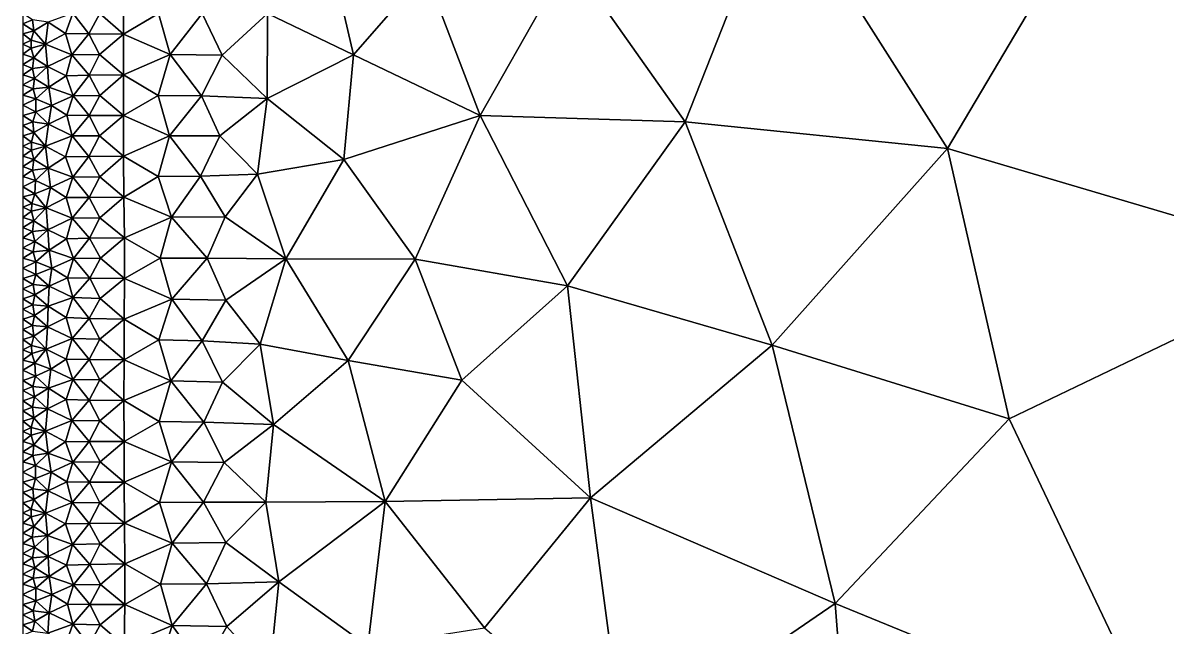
# Model space of a CAD drawing. Header units: metres. Extents: x 0 to 72, y -280 to 0.
# Drawn here: x 0.2 to 22.68, y -81.28 to -69.41 of the extents above; entities that cross this region are included whole.
import ezdxf

# ---------------------------------------------------------------- set-up
doc = ezdxf.new("R2010")
doc.units = ezdxf.units.M

msp = doc.modelspace()

# ---------------------------------------------------------------- linework, layer by layer
at = {"layer": 'layer', "color": 0}
for points in [[(25.9677, -74.1256), (30.2529, -64.5262), (21.6855, -66.2791)], [(21.6855, -66.2791), (15.0611, -66.6756), (18.3676, -71.8791)], [(25.9677, -74.1256), (21.6855, -66.2791), (18.3676, -71.8791)], [(13.215, -71.3603), (15.0611, -66.6756), (10.9409, -68.1371)], [(18.3676, -71.8791), (15.0611, -66.6756), (13.215, -71.3603)], [(9.18418, -71.233), (10.9409, -68.1371), (8.11348, -68.4203)], [(13.215, -71.3603), (10.9409, -68.1371), (9.18418, -71.233)], [(6.31359, -68.4037), (5.00803, -69.2286), (6.69929, -70.042)], [(8.11348, -68.4203), (6.31359, -68.4037), (6.69929, -70.042)], [(9.18418, -71.233), (8.11348, -68.4203), (6.69929, -70.042)], [(2.18398, -68.8294), (1.7128, -69.2297), (2.18004, -69.6335)], [(2.18398, -68.8294), (2.18004, -69.6335), (2.86311, -69.2306)], [(0.2, -69.2314), (0.2, -69.4315), (0.392007, -69.3571)], [(1.18109, -69.2239), (0.696021, -69.3983), (1.03719, -69.626)], [(1.18109, -69.2239), (1.03719, -69.626), (1.4979, -69.6319)], [(1.18109, -69.2239), (1.4979, -69.6319), (1.7128, -69.2297)], [(1.7128, -69.2297), (1.4979, -69.6319), (2.18004, -69.6335)], [(2.86311, -69.2306), (2.18004, -69.6335), (3.09374, -70.0379)], [(2.86311, -69.2306), (3.09374, -70.0379), (3.72532, -69.2295)], [(3.72532, -69.2295), (3.09374, -70.0379), (4.11759, -70.0479)], [(3.72532, -69.2295), (4.11759, -70.0479), (5.00803, -69.2286)], [(5.00803, -69.2286), (4.11759, -70.0479), (4.99834, -70.8969)], [(5.00803, -69.2286), (4.99834, -70.8969), (6.69929, -70.042)], [(0.392007, -69.3571), (0.2, -69.4315), (0.41626, -69.568)], [(0.2, -69.4315), (0.2, -69.6317), (0.41626, -69.568)], [(0.392007, -69.3571), (0.41626, -69.568), (0.696021, -69.3983)], [(0.696021, -69.3983), (0.41626, -69.568), (0.643371, -69.834)], [(0.696021, -69.3983), (0.643371, -69.834), (1.03719, -69.626)], [(0.41626, -69.568), (0.2, -69.6317), (0.365186, -69.7552)], [(0.2, -69.6317), (0.2, -69.8319), (0.365186, -69.7552)], [(0.41626, -69.568), (0.365186, -69.7552), (0.643371, -69.834)], [(1.03719, -69.626), (0.643371, -69.834), (1.16081, -70.0427)], [(1.03719, -69.626), (1.16081, -70.0427), (1.4979, -69.6319)], [(1.4979, -69.6319), (1.16081, -70.0427), (1.70632, -70.0371)], [(1.4979, -69.6319), (1.70632, -70.0371), (2.18004, -69.6335)], [(2.18004, -69.6335), (1.70632, -70.0371), (2.17853, -70.4375)], [(2.18004, -69.6335), (2.17853, -70.4375), (3.09374, -70.0379)], [(0.365186, -69.7552), (0.2, -69.8319), (0.36469, -69.9103)], [(0.2, -69.8319), (0.2, -70.032), (0.36469, -69.9103)], [(0.36469, -69.9103), (0.2, -70.032), (0.413526, -70.0985)], [(0.365186, -69.7552), (0.36469, -69.9103), (0.643371, -69.834)], [(0.36469, -69.9103), (0.413526, -70.0985), (0.643371, -69.834)], [(0.643371, -69.834), (0.413526, -70.0985), (0.685547, -70.2741)], [(0.643371, -69.834), (0.685547, -70.2741), (1.16081, -70.0427)], [(0.2, -70.032), (0.2, -70.2322), (0.413526, -70.0985)], [(0.413526, -70.0985), (0.2, -70.2322), (0.386185, -70.3085)], [(0.413526, -70.0985), (0.386185, -70.3085), (0.685547, -70.2741)], [(1.16081, -70.0427), (0.685547, -70.2741), (1.04983, -70.4554)], [(1.16081, -70.0427), (1.04983, -70.4554), (1.50049, -70.4422)], [(1.16081, -70.0427), (1.50049, -70.4422), (1.70632, -70.0371)], [(1.70632, -70.0371), (1.50049, -70.4422), (2.17853, -70.4375)], [(3.09374, -70.0379), (2.17853, -70.4375), (2.85482, -70.8386)], [(3.09374, -70.0379), (2.85482, -70.8386), (3.70989, -70.8482)], [(3.09374, -70.0379), (3.70989, -70.8482), (4.11759, -70.0479)], [(4.11759, -70.0479), (3.70989, -70.8482), (4.99834, -70.8969)], [(4.99834, -70.8969), (6.50814, -72.1002), (6.69929, -70.042)], [(6.50814, -72.1002), (9.18418, -71.233), (6.69929, -70.042)], [(0.2, -70.2322), (0.2, -70.4323), (0.386185, -70.3085)], [(0.386185, -70.3085), (0.2, -70.4323), (0.430265, -70.5057)], [(0.386185, -70.3085), (0.430265, -70.5057), (0.685547, -70.2741)], [(0.685547, -70.2741), (0.430265, -70.5057), (0.709978, -70.6762)], [(0.685547, -70.2741), (0.709978, -70.6762), (1.04983, -70.4554)], [(0.2, -70.4323), (0.2, -70.6325), (0.430265, -70.5057)], [(0.430265, -70.5057), (0.2, -70.6325), (0.398984, -70.711)], [(0.430265, -70.5057), (0.398984, -70.711), (0.709978, -70.6762)], [(1.04983, -70.4554), (0.709978, -70.6762), (1.18682, -70.8447)], [(1.04983, -70.4554), (1.18682, -70.8447), (1.50049, -70.4422)], [(1.50049, -70.4422), (1.18682, -70.8447), (1.71223, -70.8387)], [(1.50049, -70.4422), (1.71223, -70.8387), (2.17853, -70.4375)], [(2.17853, -70.4375), (1.71223, -70.8387), (2.17735, -71.2361)], [(2.17853, -70.4375), (2.17735, -71.2361), (2.85482, -70.8386)], [(0.2, -70.6325), (0.2, -70.8327), (0.398984, -70.711)], [(0.398984, -70.711), (0.2, -70.8327), (0.453848, -70.9086)], [(0.398984, -70.711), (0.453848, -70.9086), (0.709978, -70.6762)], [(0.709978, -70.6762), (0.453848, -70.9086), (0.761856, -71.0373)], [(0.709978, -70.6762), (0.761856, -71.0373), (1.18682, -70.8447)], [(0.2, -70.8327), (0.2, -71.0328), (0.453848, -70.9086)], [(0.453848, -70.9086), (0.2, -71.0328), (0.451978, -71.1625)], [(0.2, -71.0328), (0.2, -71.233), (0.451978, -71.1625)], [(0.453848, -70.9086), (0.451978, -71.1625), (0.761856, -71.0373)], [(0.761856, -71.0373), (0.451978, -71.1625), (0.701355, -71.4037)], [(0.761856, -71.0373), (0.701355, -71.4037), (1.06537, -71.2301)], [(1.18682, -70.8447), (0.761856, -71.0373), (1.06537, -71.2301)], [(1.18682, -70.8447), (1.06537, -71.2301), (1.50418, -71.2356)], [(1.18682, -70.8447), (1.50418, -71.2356), (1.71223, -70.8387)], [(1.71223, -70.8387), (1.50418, -71.2356), (2.17735, -71.2361)], [(2.85482, -70.8386), (2.17735, -71.2361), (3.081, -71.6351)], [(2.85482, -70.8386), (3.081, -71.6351), (3.70989, -70.8482)], [(3.70989, -70.8482), (3.081, -71.6351), (4.06944, -71.636)], [(3.70989, -70.8482), (4.06944, -71.636), (4.99834, -70.8969)], [(4.99834, -70.8969), (4.06944, -71.636), (4.81185, -72.3846)], [(4.99834, -70.8969), (4.81185, -72.3846), (6.50814, -72.1002)], [(0.451978, -71.1625), (0.2, -71.233), (0.394447, -71.3605)], [(0.2, -71.233), (0.2, -71.4331), (0.394447, -71.3605)], [(0.451978, -71.1625), (0.394447, -71.3605), (0.701355, -71.4037)], [(1.06537, -71.2301), (0.701355, -71.4037), (1.16675, -71.6314)], [(1.06537, -71.2301), (1.16675, -71.6314), (1.50418, -71.2356)], [(1.50418, -71.2356), (1.16675, -71.6314), (1.70769, -71.6348)], [(1.50418, -71.2356), (1.70769, -71.6348), (2.17735, -71.2361)], [(2.17735, -71.2361), (1.70769, -71.6348), (2.17781, -72.0355)], [(2.17735, -71.2361), (2.17781, -72.0355), (3.081, -71.6351)], [(7.90906, -74.0574), (9.18418, -71.233), (6.50814, -72.1002)], [(10.9036, -74.5783), (9.18418, -71.233), (7.90906, -74.0574)], [(10.9036, -74.5783), (13.215, -71.3603), (9.18418, -71.233)], [(0.394447, -71.3605), (0.2, -71.4331), (0.418357, -71.5705)], [(0.2, -71.4331), (0.2, -71.6333), (0.418357, -71.5705)], [(0.394447, -71.3605), (0.418357, -71.5705), (0.701355, -71.4037)], [(0.701355, -71.4037), (0.418357, -71.5705), (0.64706, -71.8357)], [(0.701355, -71.4037), (0.64706, -71.8357), (1.16675, -71.6314)], [(14.9231, -75.7437), (13.215, -71.3603), (10.9036, -74.5783)], [(14.9231, -75.7437), (18.3676, -71.8791), (13.215, -71.3603)], [(0.418357, -71.5705), (0.2, -71.6333), (0.366601, -71.7569)], [(0.2, -71.6333), (0.2, -71.8335), (0.366601, -71.7569)], [(0.418357, -71.5705), (0.366601, -71.7569), (0.64706, -71.8357)], [(1.16675, -71.6314), (0.64706, -71.8357), (1.03845, -72.0439)], [(1.16675, -71.6314), (1.03845, -72.0439), (1.49825, -72.038)], [(1.16675, -71.6314), (1.49825, -72.038), (1.70769, -71.6348)], [(1.70769, -71.6348), (1.49825, -72.038), (2.17781, -72.0355)], [(3.081, -71.6351), (2.17781, -72.0355), (2.8579, -72.4315)], [(3.081, -71.6351), (2.8579, -72.4315), (3.69207, -72.4225)], [(3.081, -71.6351), (3.69207, -72.4225), (4.06944, -71.636)], [(4.06944, -71.636), (3.69207, -72.4225), (4.81185, -72.3846)], [(0.366601, -71.7569), (0.2, -71.8335), (0.366345, -71.9117)], [(0.2, -71.8335), (0.2, -72.0336), (0.366345, -71.9117)], [(0.366345, -71.9117), (0.2, -72.0336), (0.416931, -72.0991)], [(0.366601, -71.7569), (0.366345, -71.9117), (0.64706, -71.8357)], [(0.366345, -71.9117), (0.416931, -72.0991), (0.64706, -71.8357)], [(0.64706, -71.8357), (0.416931, -72.0991), (0.69532, -72.2703)], [(0.64706, -71.8357), (0.69532, -72.2703), (1.03845, -72.0439)], [(19.5808, -77.1891), (18.3676, -71.8791), (14.9231, -75.7437)], [(19.5808, -77.1891), (25.9677, -74.1256), (18.3676, -71.8791)], [(0.2, -72.0336), (0.2, -72.2338), (0.416931, -72.0991)], [(0.416931, -72.0991), (0.2, -72.2338), (0.391719, -72.3096)], [(0.416931, -72.0991), (0.391719, -72.3096), (0.69532, -72.2703)], [(1.03845, -72.0439), (0.69532, -72.2703), (1.17843, -72.4465)], [(1.03845, -72.0439), (1.17843, -72.4465), (1.49825, -72.038)], [(1.49825, -72.038), (1.17843, -72.4465), (1.71143, -72.4392)], [(1.49825, -72.038), (1.71143, -72.4392), (2.17781, -72.0355)], [(2.17781, -72.0355), (1.71143, -72.4392), (2.18631, -72.8366)], [(2.17781, -72.0355), (2.18631, -72.8366), (2.8579, -72.4315)], [(4.81185, -72.3846), (5.36524, -74.0498), (6.50814, -72.1002)], [(7.90906, -74.0574), (6.50814, -72.1002), (5.36524, -74.0498)], [(0.2, -72.2338), (0.2, -72.4339), (0.391719, -72.3096)], [(0.391719, -72.3096), (0.2, -72.4339), (0.444969, -72.5113)], [(0.391719, -72.3096), (0.444969, -72.5113), (0.69532, -72.2703)], [(0.69532, -72.2703), (0.444969, -72.5113), (0.744892, -72.6484)], [(0.69532, -72.2703), (0.744892, -72.6484), (1.17843, -72.4465)], [(3.69207, -72.4225), (4.17137, -73.2224), (4.81185, -72.3846)], [(4.81185, -72.3846), (4.17137, -73.2224), (5.36524, -74.0498)], [(0.2, -72.4339), (0.2, -72.6341), (0.444969, -72.5113)], [(0.444969, -72.5113), (0.2, -72.6341), (0.436999, -72.7724)], [(0.444969, -72.5113), (0.436999, -72.7724), (0.744892, -72.6484)], [(1.17843, -72.4465), (0.744892, -72.6484), (1.05205, -72.8463)], [(1.17843, -72.4465), (1.05205, -72.8463), (1.50334, -72.8429)], [(1.17843, -72.4465), (1.50334, -72.8429), (1.71143, -72.4392)], [(1.71143, -72.4392), (1.50334, -72.8429), (2.18631, -72.8366)], [(2.8579, -72.4315), (2.18631, -72.8366), (3.12033, -73.2315)], [(2.8579, -72.4315), (3.12033, -73.2315), (3.69207, -72.4225)], [(3.69207, -72.4225), (3.12033, -73.2315), (4.17137, -73.2224)], [(0.2, -72.6341), (0.2, -72.8343), (0.436999, -72.7724)], [(0.436999, -72.7724), (0.2, -72.8343), (0.373185, -72.9605)], [(0.2, -72.8343), (0.2, -73.0344), (0.373185, -72.9605)], [(0.436999, -72.7724), (0.373185, -72.9605), (0.657781, -73.0466)], [(0.744892, -72.6484), (0.436999, -72.7724), (0.657781, -73.0466)], [(0.744892, -72.6484), (0.657781, -73.0466), (1.05205, -72.8463)], [(1.50334, -72.8429), (1.71512, -73.2418), (2.18631, -72.8366)], [(2.18631, -72.8366), (1.71512, -73.2418), (2.19608, -73.6371)], [(2.18631, -72.8366), (2.19608, -73.6371), (3.12033, -73.2315)], [(0.373185, -72.9605), (0.2, -73.0344), (0.369997, -73.1158)], [(0.2, -73.0344), (0.2, -73.2346), (0.369997, -73.1158)], [(0.373185, -72.9605), (0.369997, -73.1158), (0.657781, -73.0466)], [(0.369997, -73.1158), (0.418149, -73.3037), (0.657781, -73.0466)], [(0.657781, -73.0466), (0.418149, -73.3037), (0.691595, -73.4792)], [(1.05205, -72.8463), (0.657781, -73.0466), (1.16996, -73.251)], [(0.657781, -73.0466), (0.691595, -73.4792), (1.16996, -73.251)], [(1.05205, -72.8463), (1.16996, -73.251), (1.50334, -72.8429)], [(1.50334, -72.8429), (1.16996, -73.251), (1.71512, -73.2418)], [(0.369997, -73.1158), (0.2, -73.2346), (0.418149, -73.3037)], [(0.2, -73.2346), (0.2, -73.4347), (0.418149, -73.3037)], [(1.16996, -73.251), (0.691595, -73.4792), (1.05686, -73.6585)], [(1.16996, -73.251), (1.05686, -73.6585), (1.51034, -73.6446)], [(1.16996, -73.251), (1.51034, -73.6446), (1.71512, -73.2418)], [(1.71512, -73.2418), (1.51034, -73.6446), (2.19608, -73.6371)], [(3.12033, -73.2315), (2.19608, -73.6371), (2.89783, -74.0357)], [(3.12033, -73.2315), (2.89783, -74.0357), (3.81809, -74.0383)], [(3.12033, -73.2315), (3.81809, -74.0383), (4.17137, -73.2224)], [(4.17137, -73.2224), (3.81809, -74.0383), (5.36524, -74.0498)], [(0.418149, -73.3037), (0.2, -73.4347), (0.388671, -73.512)], [(0.2, -73.4347), (0.2, -73.6349), (0.388671, -73.512)], [(0.388671, -73.512), (0.2, -73.6349), (0.432739, -73.7084)], [(0.418149, -73.3037), (0.388671, -73.512), (0.691595, -73.4792)], [(0.388671, -73.512), (0.432739, -73.7084), (0.691595, -73.4792)], [(0.691595, -73.4792), (0.432739, -73.7084), (0.714863, -73.8774)], [(0.691595, -73.4792), (0.714863, -73.8774), (1.05686, -73.6585)], [(0.2, -73.6349), (0.2, -73.8351), (0.432739, -73.7084)], [(0.432739, -73.7084), (0.2, -73.8351), (0.400956, -73.9128)], [(0.432739, -73.7084), (0.400956, -73.9128), (0.714863, -73.8774)], [(1.05686, -73.6585), (0.714863, -73.8774), (1.19582, -74.0432)], [(1.05686, -73.6585), (1.19582, -74.0432), (1.51034, -73.6446)], [(1.51034, -73.6446), (1.19582, -74.0432), (1.72517, -74.0377)], [(1.51034, -73.6446), (1.72517, -74.0377), (2.19608, -73.6371)], [(2.19608, -73.6371), (1.72517, -74.0377), (2.19932, -74.4342)], [(2.19608, -73.6371), (2.19932, -74.4342), (2.89783, -74.0357)], [(0.2, -73.8351), (0.2, -74.0352), (0.400956, -73.9128)], [(0.400956, -73.9128), (0.2, -74.0352), (0.457131, -74.1089)], [(0.400956, -73.9128), (0.457131, -74.1089), (0.714863, -73.8774)], [(0.714863, -73.8774), (0.457131, -74.1089), (0.769703, -74.2334)], [(0.714863, -73.8774), (0.769703, -74.2334), (1.19582, -74.0432)], [(0.2, -74.0352), (0.2, -74.2354), (0.457131, -74.1089)], [(0.457131, -74.1089), (0.2, -74.2354), (0.457609, -74.3597)], [(0.457131, -74.1089), (0.457609, -74.3597), (0.769703, -74.2334)], [(1.19582, -74.0432), (0.769703, -74.2334), (1.07697, -74.4217)], [(1.19582, -74.0432), (1.07697, -74.4217), (1.51754, -74.4294)], [(1.19582, -74.0432), (1.51754, -74.4294), (1.72517, -74.0377)], [(1.72517, -74.0377), (1.51754, -74.4294), (2.19932, -74.4342)], [(2.89783, -74.0357), (2.19932, -74.4342), (3.12974, -74.8427)], [(2.89783, -74.0357), (3.12974, -74.8427), (3.81809, -74.0383)], [(3.81809, -74.0383), (3.12974, -74.8427), (4.18891, -74.859)], [(3.81809, -74.0383), (4.18891, -74.859), (5.36524, -74.0498)], [(5.36524, -74.0498), (4.18891, -74.859), (4.8636, -75.7243)], [(5.36524, -74.0498), (4.8636, -75.7243), (6.58853, -76.045)], [(6.58853, -76.045), (7.90906, -74.0574), (5.36524, -74.0498)], [(8.82261, -76.4346), (7.90906, -74.0574), (6.58853, -76.045)], [(8.82261, -76.4346), (10.9036, -74.5783), (7.90906, -74.0574)], [(22.5477, -83.4342), (25.9677, -74.1256), (19.5808, -77.1891)], [(32.4599, -82.9655), (25.9677, -74.1256), (22.5477, -83.4342)], [(0.2, -74.2354), (0.2, -74.4355), (0.457609, -74.3597)], [(0.457609, -74.3597), (0.2, -74.4355), (0.401924, -74.556)], [(0.457609, -74.3597), (0.401924, -74.556), (0.717558, -74.5893)], [(0.769703, -74.2334), (0.457609, -74.3597), (0.717558, -74.5893)], [(0.769703, -74.2334), (0.717558, -74.5893), (1.07697, -74.4217)], [(0.2, -74.4355), (0.2, -74.6357), (0.401924, -74.556)], [(0.401924, -74.556), (0.2, -74.6357), (0.435105, -74.7589)], [(0.2, -74.6357), (0.2, -74.8359), (0.435105, -74.7589)], [(0.401924, -74.556), (0.435105, -74.7589), (0.717558, -74.5893)], [(0.717558, -74.5893), (0.435105, -74.7589), (0.699076, -74.9813)], [(0.717558, -74.5893), (0.699076, -74.9813), (1.18399, -74.8108)], [(1.07697, -74.4217), (0.717558, -74.5893), (1.18399, -74.8108)], [(1.07697, -74.4217), (1.18399, -74.8108), (1.51754, -74.4294)], [(1.51754, -74.4294), (1.18399, -74.8108), (1.72115, -74.8259)], [(1.51754, -74.4294), (1.72115, -74.8259), (2.19932, -74.4342)], [(2.19932, -74.4342), (1.72115, -74.8259), (2.19201, -75.2321)], [(2.19932, -74.4342), (2.19201, -75.2321), (3.12974, -74.8427)], [(11.3529, -78.7464), (10.9036, -74.5783), (8.82261, -76.4346)], [(11.3529, -78.7464), (14.9231, -75.7437), (10.9036, -74.5783)], [(0.435105, -74.7589), (0.2, -74.8359), (0.392336, -74.9545)], [(0.2, -74.8359), (0.2, -75.036), (0.392336, -74.9545)], [(0.435105, -74.7589), (0.392336, -74.9545), (0.699076, -74.9813)], [(1.18399, -74.8108), (0.699076, -74.9813), (1.04918, -75.204)], [(1.18399, -74.8108), (1.04918, -75.204), (1.50533, -75.2199)], [(1.18399, -74.8108), (1.50533, -75.2199), (1.72115, -74.8259)], [(1.72115, -74.8259), (1.50533, -75.2199), (2.19201, -75.2321)], [(3.12974, -74.8427), (2.19201, -75.2321), (2.8722, -75.6423)], [(3.12974, -74.8427), (2.8722, -75.6423), (3.72024, -75.6626)], [(3.12974, -74.8427), (3.72024, -75.6626), (4.18891, -74.859)], [(4.18891, -74.859), (3.72024, -75.6626), (4.8636, -75.7243)], [(0.392336, -74.9545), (0.2, -75.036), (0.427473, -75.159)], [(0.2, -75.036), (0.2, -75.2362), (0.427473, -75.159)], [(0.392336, -74.9545), (0.427473, -75.159), (0.699076, -74.9813)], [(0.699076, -74.9813), (0.427473, -75.159), (0.686704, -75.3872)], [(0.699076, -74.9813), (0.686704, -75.3872), (1.04918, -75.204)], [(0.427473, -75.159), (0.2, -75.2362), (0.386349, -75.3572)], [(0.2, -75.2362), (0.2, -75.4363), (0.386349, -75.3572)], [(0.427473, -75.159), (0.386349, -75.3572), (0.686704, -75.3872)], [(1.04918, -75.204), (0.686704, -75.3872), (1.16741, -75.6155)], [(1.04918, -75.204), (1.16741, -75.6155), (1.50533, -75.2199)], [(1.50533, -75.2199), (1.16741, -75.6155), (1.71307, -75.6258)], [(1.50533, -75.2199), (1.71307, -75.6258), (2.19201, -75.2321)], [(2.19201, -75.2321), (1.71307, -75.6258), (2.18683, -76.0336)], [(2.19201, -75.2321), (2.18683, -76.0336), (2.8722, -75.6423)], [(0.386349, -75.3572), (0.2, -75.4363), (0.416785, -75.5658)], [(0.2, -75.4363), (0.2, -75.6365), (0.416785, -75.5658)], [(0.386349, -75.3572), (0.416785, -75.5658), (0.686704, -75.3872)], [(0.686704, -75.3872), (0.416785, -75.5658), (0.657186, -75.8217)], [(0.686704, -75.3872), (0.657186, -75.8217), (1.16741, -75.6155)], [(0.416785, -75.5658), (0.2, -75.6365), (0.369649, -75.7543)], [(0.2, -75.6365), (0.2, -75.8367), (0.369649, -75.7543)], [(0.369649, -75.7543), (0.2, -75.8367), (0.373125, -75.9094)], [(0.416785, -75.5658), (0.369649, -75.7543), (0.657186, -75.8217)], [(0.369649, -75.7543), (0.373125, -75.9094), (0.657186, -75.8217)], [(1.16741, -75.6155), (0.657186, -75.8217), (1.05291, -76.0203)], [(1.16741, -75.6155), (1.05291, -76.0203), (1.50419, -76.0242)], [(1.16741, -75.6155), (1.50419, -76.0242), (1.71307, -75.6258)], [(1.71307, -75.6258), (1.50419, -76.0242), (2.18683, -76.0336)], [(2.8722, -75.6423), (2.18683, -76.0336), (3.10638, -76.4484)], [(2.8722, -75.6423), (3.10638, -76.4484), (3.72024, -75.6626)], [(3.72024, -75.6626), (3.10638, -76.4484), (4.12379, -76.4743)], [(3.72024, -75.6626), (4.12379, -76.4743), (4.8636, -75.7243)], [(4.8636, -75.7243), (4.12379, -76.4743), (5.12115, -77.3062)], [(4.8636, -75.7243), (5.12115, -77.3062), (6.58853, -76.045)], [(16.1632, -80.8163), (14.9231, -75.7437), (11.3529, -78.7464)], [(16.1632, -80.8163), (19.5808, -77.1891), (14.9231, -75.7437)], [(0.2, -75.8367), (0.2, -76.0368), (0.373125, -75.9094)], [(0.373125, -75.9094), (0.2, -76.0368), (0.437933, -76.0965)], [(0.373125, -75.9094), (0.437933, -76.0965), (0.657186, -75.8217)], [(0.657186, -75.8217), (0.437933, -76.0965), (0.748089, -76.2174)], [(0.657186, -75.8217), (0.748089, -76.2174), (1.05291, -76.0203)], [(0.2, -76.0368), (0.2, -76.237), (0.437933, -76.0965)], [(0.437933, -76.0965), (0.2, -76.237), (0.448363, -76.3558)], [(0.437933, -76.0965), (0.448363, -76.3558), (0.748089, -76.2174)], [(1.05291, -76.0203), (0.748089, -76.2174), (1.18318, -76.4169)], [(1.05291, -76.0203), (1.18318, -76.4169), (1.50419, -76.0242)], [(1.50419, -76.0242), (1.18318, -76.4169), (1.71492, -76.4275)], [(1.50419, -76.0242), (1.71492, -76.4275), (2.18683, -76.0336)], [(2.18683, -76.0336), (1.71492, -76.4275), (2.18662, -76.8347)], [(2.18683, -76.0336), (2.18662, -76.8347), (3.10638, -76.4484)], [(6.58853, -76.045), (5.12115, -77.3062), (7.31518, -78.8175)], [(7.31518, -78.8175), (8.82261, -76.4346), (6.58853, -76.045)], [(0.2, -76.237), (0.2, -76.4371), (0.448363, -76.3558)], [(0.448363, -76.3558), (0.2, -76.4371), (0.396917, -76.5566)], [(0.2, -76.4371), (0.2, -76.6373), (0.396917, -76.5566)], [(0.448363, -76.3558), (0.396917, -76.5566), (0.706275, -76.5885)], [(0.748089, -76.2174), (0.448363, -76.3558), (0.706275, -76.5885)], [(0.748089, -76.2174), (0.706275, -76.5885), (1.18318, -76.4169)], [(1.18318, -76.4169), (0.706275, -76.5885), (1.04914, -76.8107)], [(1.18318, -76.4169), (1.04914, -76.8107), (1.50248, -76.825)], [(1.18318, -76.4169), (1.50248, -76.825), (1.71492, -76.4275)], [(1.71492, -76.4275), (1.50248, -76.825), (2.18662, -76.8347)], [(11.3529, -78.7464), (8.82261, -76.4346), (7.31518, -78.8175)], [(0.396917, -76.5566), (0.2, -76.6373), (0.429139, -76.7626)], [(0.2, -76.6373), (0.2, -76.8375), (0.429139, -76.7626)], [(0.396917, -76.5566), (0.429139, -76.7626), (0.706275, -76.5885)], [(0.706275, -76.5885), (0.429139, -76.7626), (0.68515, -76.9939)], [(0.706275, -76.5885), (0.68515, -76.9939), (1.04914, -76.8107)], [(3.10638, -76.4484), (2.18662, -76.8347), (2.87656, -77.2413)], [(3.10638, -76.4484), (2.87656, -77.2413), (3.75611, -77.2569)], [(3.10638, -76.4484), (3.75611, -77.2569), (4.12379, -76.4743)], [(4.12379, -76.4743), (3.75611, -77.2569), (5.12115, -77.3062)], [(0.429139, -76.7626), (0.2, -76.8375), (0.385807, -76.9607)], [(0.2, -76.8375), (0.2, -77.0376), (0.385807, -76.9607)], [(0.429139, -76.7626), (0.385807, -76.9607), (0.68515, -76.9939)], [(1.04914, -76.8107), (0.68515, -76.9939), (1.16249, -77.2251)], [(1.04914, -76.8107), (1.16249, -77.2251), (1.50248, -76.825)], [(1.50248, -76.825), (1.16249, -77.2251), (1.71066, -77.2317)], [(1.50248, -76.825), (1.71066, -77.2317), (2.18662, -76.8347)], [(2.18662, -76.8347), (1.71066, -77.2317), (2.18862, -77.6365)], [(2.18662, -76.8347), (2.18862, -77.6365), (2.87656, -77.2413)], [(0.385807, -76.9607), (0.2, -77.0376), (0.413555, -77.1708)], [(0.2, -77.0376), (0.2, -77.2378), (0.413555, -77.1708)], [(0.385807, -76.9607), (0.413555, -77.1708), (0.68515, -76.9939)], [(0.68515, -76.9939), (0.413555, -77.1708), (0.644257, -77.4346)], [(0.68515, -76.9939), (0.644257, -77.4346), (1.16249, -77.2251)], [(0.413555, -77.1708), (0.2, -77.2378), (0.364996, -77.3592)], [(0.2, -77.2378), (0.2, -77.438), (0.364996, -77.3592)], [(0.413555, -77.1708), (0.364996, -77.3592), (0.644257, -77.4346)], [(1.16249, -77.2251), (0.644257, -77.4346), (1.03932, -77.6413)], [(1.16249, -77.2251), (1.03932, -77.6413), (1.50157, -77.6358)], [(1.16249, -77.2251), (1.50157, -77.6358), (1.71066, -77.2317)], [(1.71066, -77.2317), (1.50157, -77.6358), (2.18862, -77.6365)], [(2.87656, -77.2413), (2.18862, -77.6365), (3.11691, -78.0396)], [(2.87656, -77.2413), (3.11691, -78.0396), (3.75611, -77.2569)], [(3.75611, -77.2569), (3.11691, -78.0396), (4.15361, -78.047)], [(3.75611, -77.2569), (4.15361, -78.047), (5.12115, -77.3062)], [(5.12115, -77.3062), (4.15361, -78.047), (4.97361, -78.8269)], [(5.12115, -77.3062), (4.97361, -78.8269), (7.31518, -78.8175)], [(22.5477, -83.4342), (19.5808, -77.1891), (16.1632, -80.8163)], [(0.364996, -77.3592), (0.2, -77.438), (0.365542, -77.5142)], [(0.2, -77.438), (0.2, -77.6381), (0.365542, -77.5142)], [(0.365542, -77.5142), (0.2, -77.6381), (0.417211, -77.7009)], [(0.364996, -77.3592), (0.365542, -77.5142), (0.644257, -77.4346)], [(0.365542, -77.5142), (0.417211, -77.7009), (0.644257, -77.4346)], [(0.644257, -77.4346), (0.417211, -77.7009), (0.698753, -77.8683)], [(0.644257, -77.4346), (0.698753, -77.8683), (1.03932, -77.6413)], [(0.2, -77.6381), (0.2, -77.8383), (0.417211, -77.7009)], [(0.417211, -77.7009), (0.2, -77.8383), (0.393508, -77.9113)], [(0.417211, -77.7009), (0.393508, -77.9113), (0.698753, -77.8683)], [(1.03932, -77.6413), (0.698753, -77.8683), (1.1844, -78.0415)], [(1.03932, -77.6413), (1.1844, -78.0415), (1.50157, -77.6358)], [(1.50157, -77.6358), (1.1844, -78.0415), (1.71684, -78.0376)], [(1.50157, -77.6358), (1.71684, -78.0376), (2.18862, -77.6365)], [(2.18862, -77.6365), (1.71684, -78.0376), (2.19133, -78.4371)], [(2.18862, -77.6365), (2.19133, -78.4371), (3.11691, -78.0396)], [(0.2, -77.8383), (0.2, -78.0384), (0.393508, -77.9113)], [(0.393508, -77.9113), (0.2, -78.0384), (0.450317, -78.1102)], [(0.393508, -77.9113), (0.450317, -78.1102), (0.698753, -77.8683)], [(0.698753, -77.8683), (0.450317, -78.1102), (0.758494, -78.2379)], [(0.698753, -77.8683), (0.758494, -78.2379), (1.1844, -78.0415)], [(0.2, -78.0384), (0.2, -78.2386), (0.450317, -78.1102)], [(0.450317, -78.1102), (0.2, -78.2386), (0.450531, -78.3666)], [(0.450317, -78.1102), (0.450531, -78.3666), (0.758494, -78.2379)], [(0.758494, -78.2379), (0.450531, -78.3666), (0.699973, -78.6084)], [(0.758494, -78.2379), (0.699973, -78.6084), (1.06457, -78.4324)], [(1.1844, -78.0415), (0.758494, -78.2379), (1.06457, -78.4324)], [(1.1844, -78.0415), (1.06457, -78.4324), (1.50758, -78.4372)], [(1.1844, -78.0415), (1.50758, -78.4372), (1.71684, -78.0376)], [(1.71684, -78.0376), (1.50758, -78.4372), (2.19133, -78.4371)], [(3.11691, -78.0396), (2.19133, -78.4371), (2.8822, -78.8341)], [(3.11691, -78.0396), (2.8822, -78.8341), (3.74788, -78.8308)], [(3.11691, -78.0396), (3.74788, -78.8308), (4.15361, -78.047)], [(4.15361, -78.047), (3.74788, -78.8308), (4.97361, -78.8269)], [(0.2, -78.2386), (0.2, -78.4388), (0.450531, -78.3666)], [(0.450531, -78.3666), (0.2, -78.4388), (0.393709, -78.5658)], [(0.2, -78.4388), (0.2, -78.6389), (0.393709, -78.5658)], [(0.450531, -78.3666), (0.393709, -78.5658), (0.699973, -78.6084)], [(1.06457, -78.4324), (0.699973, -78.6084), (1.16716, -78.837)], [(1.06457, -78.4324), (1.16716, -78.837), (1.50758, -78.4372)], [(1.50758, -78.4372), (1.16716, -78.837), (1.71424, -78.8389)], [(1.50758, -78.4372), (1.71424, -78.8389), (2.19133, -78.4371)], [(2.19133, -78.4371), (1.71424, -78.8389), (2.19413, -79.2392)], [(2.19133, -78.4371), (2.19413, -79.2392), (2.8822, -78.8341)], [(0.393709, -78.5658), (0.2, -78.6389), (0.417309, -78.7765)], [(0.2, -78.6389), (0.2, -78.8391), (0.417309, -78.7765)], [(0.393709, -78.5658), (0.417309, -78.7765), (0.699973, -78.6084)], [(0.699973, -78.6084), (0.417309, -78.7765), (0.643923, -79.0434)], [(0.699973, -78.6084), (0.643923, -79.0434), (1.16716, -78.837)], [(0.417309, -78.7765), (0.2, -78.8391), (0.365467, -78.9633)], [(0.2, -78.8391), (0.2, -79.0392), (0.365467, -78.9633)], [(0.417309, -78.7765), (0.365467, -78.9633), (0.643923, -79.0434)], [(1.16716, -78.837), (0.643923, -79.0434), (1.03445, -79.2542)], [(1.16716, -78.837), (1.03445, -79.2542), (1.50098, -79.2461)], [(1.16716, -78.837), (1.50098, -79.2461), (1.71424, -78.8389)], [(1.71424, -78.8389), (1.50098, -79.2461), (2.19413, -79.2392)], [(2.8822, -78.8341), (2.19413, -79.2392), (3.13457, -79.6324)], [(2.8822, -78.8341), (3.13457, -79.6324), (3.74788, -78.8308)], [(3.74788, -78.8308), (3.13457, -79.6324), (4.18956, -79.6185)], [(3.74788, -78.8308), (4.18956, -79.6185), (4.97361, -78.8269)], [(4.97361, -78.8269), (4.18956, -79.6185), (5.22955, -80.3966)], [(4.97361, -78.8269), (5.22955, -80.3966), (7.31518, -78.8175)], [(7.31518, -78.8175), (5.22955, -80.3966), (6.97713, -81.658)], [(9.26781, -81.2974), (7.31518, -78.8175), (6.97713, -81.658)], [(9.26781, -81.2974), (11.3529, -78.7464), (7.31518, -78.8175)], [(12.0063, -83.6623), (11.3529, -78.7464), (9.26781, -81.2974)], [(12.0063, -83.6623), (16.1632, -80.8163), (11.3529, -78.7464)], [(0.365467, -78.9633), (0.2, -79.0392), (0.364701, -79.1184)], [(0.2, -79.0392), (0.2, -79.2394), (0.364701, -79.1184)], [(0.364701, -79.1184), (0.2, -79.2394), (0.412851, -79.3069)], [(0.365467, -78.9633), (0.364701, -79.1184), (0.643923, -79.0434)], [(0.364701, -79.1184), (0.412851, -79.3069), (0.643923, -79.0434)], [(0.643923, -79.0434), (0.412851, -79.3069), (0.682535, -79.4842)], [(0.643923, -79.0434), (0.682535, -79.4842), (1.03445, -79.2542)], [(0.2, -79.2394), (0.2, -79.4396), (0.412851, -79.3069)], [(0.412851, -79.3069), (0.2, -79.4396), (0.384664, -79.5171)], [(0.412851, -79.3069), (0.384664, -79.5171), (0.682535, -79.4842)], [(1.03445, -79.2542), (0.682535, -79.4842), (1.17269, -79.6631)], [(1.03445, -79.2542), (1.17269, -79.6631), (1.50098, -79.2461)], [(1.50098, -79.2461), (1.17269, -79.6631), (1.7178, -79.6478)], [(1.50098, -79.2461), (1.7178, -79.6478), (2.19413, -79.2392)], [(2.19413, -79.2392), (1.7178, -79.6478), (2.20067, -80.0415)], [(2.19413, -79.2392), (2.20067, -80.0415), (3.13457, -79.6324)], [(0.2, -79.4396), (0.2, -79.6397), (0.384664, -79.5171)], [(0.384664, -79.5171), (0.2, -79.6397), (0.426385, -79.7156)], [(0.384664, -79.5171), (0.426385, -79.7156), (0.682535, -79.4842)], [(0.682535, -79.4842), (0.426385, -79.7156), (0.698132, -79.8928)], [(0.682535, -79.4842), (0.698132, -79.8928), (1.17269, -79.6631)], [(0.2, -79.6397), (0.2, -79.8399), (0.426385, -79.7156)], [(0.426385, -79.7156), (0.2, -79.8399), (0.392041, -79.9207)], [(0.426385, -79.7156), (0.392041, -79.9207), (0.698132, -79.8928)], [(1.17269, -79.6631), (0.698132, -79.8928), (1.0597, -80.0683)], [(1.17269, -79.6631), (1.0597, -80.0683), (1.5129, -80.0523)], [(1.17269, -79.6631), (1.5129, -80.0523), (1.7178, -79.6478)], [(1.7178, -79.6478), (1.5129, -80.0523), (2.20067, -80.0415)], [(3.13457, -79.6324), (2.20067, -80.0415), (2.90115, -80.4374)], [(3.13457, -79.6324), (2.90115, -80.4374), (3.80659, -80.4312)], [(3.13457, -79.6324), (3.80659, -80.4312), (4.18956, -79.6185)], [(4.18956, -79.6185), (3.80659, -80.4312), (5.22955, -80.3966)], [(0.2, -79.8399), (0.2, -80.04), (0.392041, -79.9207)], [(0.392041, -79.9207), (0.2, -80.04), (0.434824, -80.1163)], [(0.392041, -79.9207), (0.434824, -80.1163), (0.698132, -79.8928)], [(0.698132, -79.8928), (0.434824, -80.1163), (0.71674, -80.2859)], [(0.698132, -79.8928), (0.71674, -80.2859), (1.0597, -80.0683)], [(0.2, -80.04), (0.2, -80.2402), (0.434824, -80.1163)], [(0.434824, -80.1163), (0.2, -80.2402), (0.401779, -80.3194)], [(0.2, -80.2402), (0.2, -80.4404), (0.401779, -80.3194)], [(0.434824, -80.1163), (0.401779, -80.3194), (0.71674, -80.2859)], [(1.0597, -80.0683), (0.71674, -80.2859), (1.19695, -80.4514)], [(1.0597, -80.0683), (1.19695, -80.4514), (1.5129, -80.0523)], [(1.5129, -80.0523), (1.19695, -80.4514), (1.72722, -80.4445)], [(1.5129, -80.0523), (1.72722, -80.4445), (2.20067, -80.0415)], [(2.20067, -80.0415), (1.72722, -80.4445), (2.20169, -80.8409)], [(2.20067, -80.0415), (2.20169, -80.8409), (2.90115, -80.4374)], [(0.401779, -80.3194), (0.2, -80.4404), (0.457398, -80.5156)], [(0.2, -80.4404), (0.2, -80.6405), (0.457398, -80.5156)], [(0.401779, -80.3194), (0.457398, -80.5156), (0.71674, -80.2859)], [(0.71674, -80.2859), (0.457398, -80.5156), (0.769427, -80.6414)], [(0.71674, -80.2859), (0.769427, -80.6414), (1.19695, -80.4514)], [(1.19695, -80.4514), (0.769427, -80.6414), (1.07577, -80.8309)], [(1.19695, -80.4514), (1.07577, -80.8309), (1.51757, -80.8381)], [(1.19695, -80.4514), (1.51757, -80.8381), (1.72722, -80.4445)], [(1.72722, -80.4445), (1.51757, -80.8381), (2.20169, -80.8409)], [(2.90115, -80.4374), (2.20169, -80.8409), (3.13598, -81.2492)], [(2.90115, -80.4374), (3.13598, -81.2492), (3.80659, -80.4312)], [(3.80659, -80.4312), (3.13598, -81.2492), (4.20639, -81.268)], [(3.80659, -80.4312), (4.20639, -81.268), (5.22955, -80.3966)], [(5.22955, -80.3966), (4.20639, -81.268), (5.044, -82.2097)], [(5.22955, -80.3966), (5.044, -82.2097), (6.97713, -81.658)], [(0.457398, -80.5156), (0.2, -80.6405), (0.45684, -80.7667)], [(0.2, -80.6405), (0.2, -80.8407), (0.45684, -80.7667)], [(0.457398, -80.5156), (0.45684, -80.7667), (0.769427, -80.6414)], [(0.769427, -80.6414), (0.45684, -80.7667), (0.714397, -80.9994)], [(0.769427, -80.6414), (0.714397, -80.9994), (1.07577, -80.8309)], [(0.45684, -80.7667), (0.2, -80.8407), (0.400459, -80.9632)], [(0.2, -80.8407), (0.2, -81.0408), (0.400459, -80.9632)], [(0.45684, -80.7667), (0.400459, -80.9632), (0.714397, -80.9994)], [(1.07577, -80.8309), (0.714397, -80.9994), (1.17971, -81.2245)], [(1.07577, -80.8309), (1.17971, -81.2245), (1.51757, -80.8381)], [(1.51757, -80.8381), (1.17971, -81.2245), (1.72063, -81.2363)], [(1.51757, -80.8381), (1.72063, -81.2363), (2.20169, -80.8409)], [(2.20169, -80.8409), (1.72063, -81.2363), (2.19287, -81.6421)], [(2.20169, -80.8409), (2.19287, -81.6421), (3.13598, -81.2492)], [(16.5774, -86.2342), (16.1632, -80.8163), (12.0063, -83.6623)], [(16.5774, -86.2342), (22.5477, -83.4342), (16.1632, -80.8163)], [(0.400459, -80.9632), (0.2, -81.0408), (0.431498, -81.1684)], [(0.2, -81.0408), (0.2, -81.241), (0.431498, -81.1684)], [(0.400459, -80.9632), (0.431498, -81.1684), (0.714397, -80.9994)], [(0.714397, -80.9994), (0.431498, -81.1684), (0.687409, -81.4002)], [(0.714397, -80.9994), (0.687409, -81.4002), (1.17971, -81.2245)], [(0.431498, -81.1684), (0.2, -81.241), (0.386723, -81.3652)], [(0.2, -81.241), (0.2, -81.4412), (0.386723, -81.3652)], [(0.431498, -81.1684), (0.386723, -81.3652), (0.687409, -81.4002)], [(1.17971, -81.2245), (0.687409, -81.4002), (1.03721, -81.6288)], [(1.17971, -81.2245), (1.03721, -81.6288), (1.50266, -81.6363)], [(1.17971, -81.2245), (1.50266, -81.6363), (1.72063, -81.2363)], [(1.72063, -81.2363), (1.50266, -81.6363), (2.19287, -81.6421)], [(3.13598, -81.2492), (2.19287, -81.6421), (2.87479, -82.0506)], [(3.13598, -81.2492), (2.87479, -82.0506), (3.74427, -82.0806)], [(3.13598, -81.2492), (3.74427, -82.0806), (4.20639, -81.268)], [(4.20639, -81.268), (3.74427, -82.0806), (5.044, -82.2097)]]:
    msp.add_3dface(points, dxfattribs=at)

doc.saveas('drawing.dxf')
